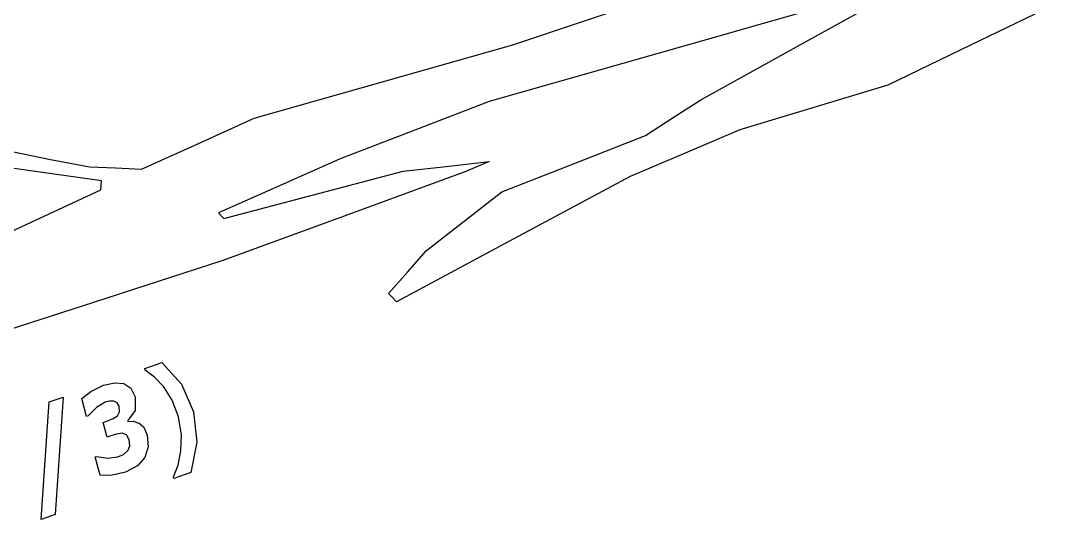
# Model space of a CAD drawing. Extents: x 9 to 136, y 7 to 235.
# Drawn here: x 91.29 to 124.28, y 149.46 to 165.38 of the extents above; entities that cross this region are included whole.
import ezdxf

# ---------------------------------------------------------------- set-up
doc = ezdxf.new("R2010")
doc.units = 0

msp = doc.modelspace()

# ---------------------------------------------------------------- linework, layer by layer
at = {"layer": 'Layer 1'}
for p, q in [((107.00813, 164.61522), (112.89006, 166.58535)), ((119.12993, 166.47282), (112.69358, 164.63811)), ((116.269, 164.65752), (119.52283, 166.45682)), ((124.2784, 165.87924), (121.63276, 164.60398)), ((102.87828, 163.44116), (107.00813, 164.61522)), ((112.69358, 164.63811), (106.25722, 162.80339)), ((113.01517, 162.8582), (116.269, 164.65752)), ((121.63276, 164.60398), (118.98711, 163.32871)), ((98.748423, 162.2671), (102.87828, 163.44116)), ((118.98711, 163.32871), (116.62687, 162.6143)), ((106.25722, 162.80339), (103.87943, 161.88926)), ((112.13182, 162.28863), (113.01517, 162.8582)), ((116.62687, 162.6143), (114.26662, 161.89987)), ((96.947505, 161.45469), (98.748423, 162.2671)), ((111.24848, 161.71907), (112.13182, 162.28863)), ((87.359971, 161.97169), (92.240715, 160.9483)), ((103.87943, 161.88926), (101.50163, 160.97511)), ((108.95315, 160.81579), (111.24848, 161.71907)), ((114.26662, 161.89987), (112.51457, 161.15129)), ((95.146531, 160.64304), (96.947505, 161.45469)), ((93.86827, 160.26875), (86.922608, 161.25677)), ((112.51457, 161.15129), (110.76251, 160.40272)), ((92.240715, 160.9483), (92.866447, 160.83173)), ((92.866447, 160.83173), (93.492179, 160.71514)), ((93.492179, 160.71514), (94.319348, 160.67914)), ((94.319348, 160.67914), (95.146531, 160.64304)), ((101.50163, 160.97511), (99.556914, 160.10847)), ((103.50392, 160.57724), (104.88053, 160.73154)), ((104.88053, 160.73154), (106.25715, 160.88584)), ((105.88172, 160.72559), (105.50627, 160.56532)), ((106.25715, 160.88584), (105.88172, 160.72559)), ((106.6578, 159.9125), (108.95315, 160.81579)), ((100.64108, 159.82166), (103.50392, 160.57724)), ((105.50627, 160.56532), (101.62671, 159.14382)), ((110.76251, 160.40272), (107.02701, 158.40523)), ((93.85487, 159.97996), (93.86157, 160.12436)), ((93.86157, 160.12436), (93.86827, 160.26875)), ((99.556914, 160.10847), (97.612198, 159.2418)), ((89.293406, 157.87436), (93.85487, 159.97996)), ((97.778238, 159.0661), (100.64108, 159.82166)), ((105.45633, 158.97699), (106.6578, 159.9125)), ((97.612198, 159.2418), (97.695218, 159.154)), ((97.695218, 159.154), (97.778238, 159.0661)), ((101.62671, 159.14382), (97.747152, 157.72236)), ((104.25488, 158.04149), (105.45633, 158.97699)), ((107.02701, 158.40523), (103.29151, 156.40774)), ((103.649, 157.35613), (104.25488, 158.04149)), ((97.747152, 157.72236), (93.617285, 156.3864)), ((103.04314, 156.67075), (103.649, 157.35613)), ((93.617285, 156.3864), (89.487432, 155.05046)), ((103.16732, 156.53925), (103.04314, 156.67075)), ((103.29151, 156.40774), (103.16732, 156.53925)), ((95.254766, 154.27409), (95.79801, 154.46327)), ((95.79801, 154.46327), (96.426115, 153.779562)), ((95.268475, 154.222341), (95.254766, 154.27409)), ((95.568853, 154.003402), (95.268475, 154.222341)), ((93.534394, 153.543643), (93.931842, 153.742529)), ((93.931842, 153.742529), (94.29958, 153.82186)), ((94.29958, 153.82186), (94.582477, 153.793676)), ((94.582477, 153.793676), (94.814529, 153.642543)), ((95.868372, 153.686702), (95.568853, 154.003402)), ((96.426115, 153.779562), (96.806414, 152.89651)), ((93.24284, 153.319319), (93.534394, 153.543643)), ((94.814529, 153.642543), (94.949688, 153.369964)), ((96.132947, 153.264267), (95.868372, 153.686702)), ((91.948824, 149.458513), (92.198471, 153.209772)), ((92.198471, 153.209772), (92.64517, 153.365331)), ((92.64517, 153.365331), (92.3912, 149.612566)), ((93.395528, 152.742932), (93.24284, 153.319319)), ((93.990166, 153.195595), (93.711807, 153.034344)), ((94.124143, 153.230505), (93.990166, 153.195595)), ((94.268051, 153.233866), (94.124143, 153.230505)), ((94.372414, 153.184495), (94.268051, 153.233866)), ((94.439595, 153.067559), (94.372414, 153.184495)), ((94.451857, 152.890559), (94.439595, 153.067559)), ((94.949688, 153.369964), (94.943679, 152.935167)), ((96.333771, 152.731928), (96.132947, 153.264267)), ((93.448846, 152.7615), (93.395528, 152.742932)), ((93.711807, 153.034344), (93.448846, 152.7615)), ((94.244301, 152.675925), (94.380392, 152.76821)), ((94.380392, 152.76821), (94.451857, 152.890559)), ((94.943679, 152.935167), (94.70978, 152.612024)), ((96.806407, 152.896519), (96.918685, 151.920132)), ((96.806414, 152.89651), (96.806407, 152.896519)), ((93.925222, 152.555504), (94.047705, 152.598157)), ((94.050964, 152.080837), (93.925222, 152.555504)), ((94.047705, 152.598157), (94.244301, 152.675925)), ((94.70978, 152.612024), (94.716408, 152.587001)), ((94.716408, 152.587001), (94.885262, 152.591257)), ((94.885262, 152.591257), (95.063959, 152.53459)), ((95.063796, 152.535255), (95.222516, 152.399523)), ((95.063959, 152.53459), (95.063796, 152.535255)), ((96.426996, 152.160176), (96.333771, 152.731928)), ((94.169124, 152.121985), (94.050964, 152.080837)), ((94.354414, 152.183022), (94.169124, 152.121985)), ((94.532486, 152.211888), (94.354414, 152.183022)), ((94.67044, 152.16049), (94.532486, 152.211888)), ((94.760942, 151.997106), (94.67044, 152.16049)), ((95.222516, 152.399523), (95.334739, 152.148184)), ((95.334739, 152.148184), (95.366872, 151.777342)), ((96.410107, 151.641677), (96.426996, 152.160176)), ((94.721274, 151.665588), (94.777931, 151.802261)), ((94.777931, 151.802261), (94.760942, 151.997106)), ((95.366872, 151.777342), (95.257611, 151.435242)), ((96.918685, 151.920132), (96.728319, 150.951409)), ((93.670438, 151.449708), (93.726636, 151.469279)), ((93.825019, 150.866177), (93.670438, 151.449708)), ((93.726636, 151.469279), (94.06458, 151.411545)), ((94.06458, 151.411545), (94.398119, 151.453612)), ((94.398119, 151.453612), (94.575421, 151.532918)), ((94.575421, 151.532918), (94.721274, 151.665588)), ((95.257611, 151.435242), (95.018156, 151.16278)), ((96.317213, 151.190265), (96.410107, 151.641677)), ((95.018156, 151.16278), (94.637488, 150.9659)), ((96.171366, 150.813978), (96.317213, 151.190265)), ((94.165553, 150.858076), (93.825019, 150.866177)), ((94.637488, 150.9659), (94.165553, 150.858076)), ((96.185075, 150.762229), (96.171366, 150.813978)), ((96.728319, 150.951409), (96.185075, 150.762229)), ((92.3912, 149.612566), (91.948824, 149.458513))]:
    msp.add_line(p, q, dxfattribs=at)

doc.saveas('drawing.dxf')
